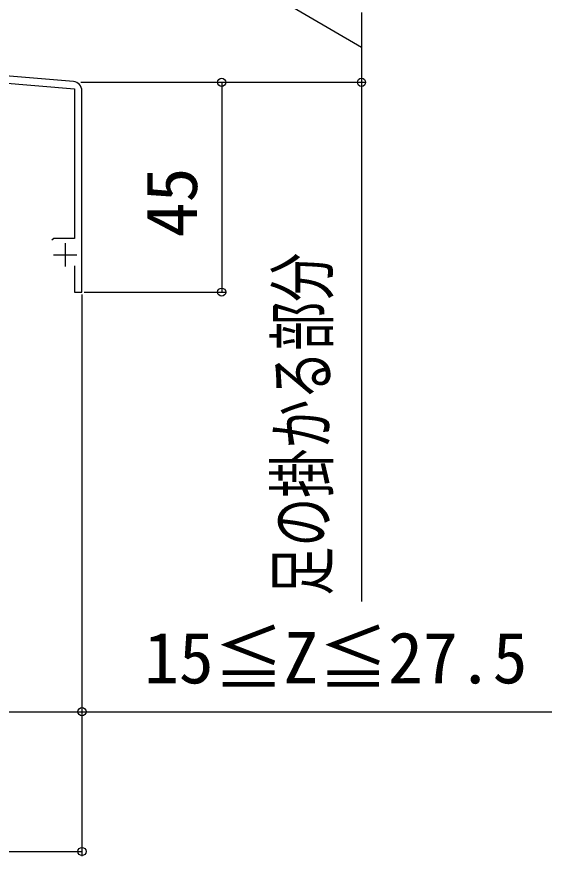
# Model space of a CAD drawing. Units: millimetres, scale not verified. Extents: x -875 to 875, y -1300 to 1292.
# Drawn here: x -514 to -400.8, y -75.6 to 104.5 of the extents above; entities that cross this region are included whole.
import ezdxf
from ezdxf.enums import TextEntityAlignment as Align

# ---------------------------------------------------------------- set-up
doc = ezdxf.new("R2010")
doc.units = ezdxf.units.MM
doc.header["$LTSCALE"] = 8
doc.layers.add('0-2_YKK_11', color=7, linetype='Continuous')
doc.layers.add('0-5_YKK_D', color=6, linetype='Continuous')
doc.styles.add('ＭＳ ゴシック', font='')
doc.styles.get('ＭＳ ゴシック').set_extended_font_data('MS Gothic')

msp = doc.modelspace()

# ---------------------------------------------------------------- linework, layer by layer
at = {"layer": '0-2_YKK_11'}
for p, q in [((-501.834, 90.556), (-664.354, 104.1)), ((-503.6, 55.904), (-503.6, 50.904)), ((-506.1, 53.404), (-501.1, 53.404))]:
    msp.add_line(p, q, dxfattribs=at)
for points in [[(-664.478, 102.605), (-600.457, 97.27), (-600.264, 97.374), (-599.716, 97.328), (-599.543, 97.194), (-501.6, 89.032), (-501.6, 56.904), (-506.016, 56.904), (-506.499, 56.533)], [(-501.6, 51.004), (-501.6, 45.404), (-500, 45.404), (-500, 88.563)]]:
    msp.add_lwpolyline(points, dxfattribs=at)
msp.add_arc((-502, 88.563), 2, 360, 85.23635, dxfattribs=at)
at = {"layer": '0-5_YKK_D'}
for p, q in [((-440, 105.404), (-440, 90.404)), ((-500.217, 90.404), (-469, 90.404)), ((-500.217, 90.404), (-439, 90.404)), ((-500.217, 90.404), (-439, 90.404)), ((-470, 90.404), (-470, 45.404)), ((-440, 90.404), (-440, -20.947)), ((-499.5, 45.404), (-469, 45.404)), ((-500, 44.904), (-500, -45.596)), ((-500, 44.904), (-500, -75.596)), ((-700, -74.596), (-500, -74.596))]:
    msp.add_line(p, q, dxfattribs=at)
for points in [[(-440, 97.904), (-470, 115.418), (-470, 137.827)], [(-517.5, -44.596), (-500, -44.596), (-370.816, -44.596)]]:
    msp.add_lwpolyline(points, dxfattribs=at)
for centre in [(-470, 90.404), (-440, 90.404), (-440, 90.404), (-470, 45.404), (-500, -44.596), (-500, -74.596)]:
    msp.add_circle(centre, 0.875, dxfattribs=at)

# ---------------------------------------------------------------- texts
at = {"layer": '0-5_YKK_D', "style": 'ＭＳ ゴシック'}
msp.add_text('45', height=11, rotation=90, dxfattribs=at).set_placement((-472, 57.165), align=Align.BOTTOM_LEFT)
at = {"layer": '0-5_YKK_D', "style": 'ＭＳ ゴシック', "width": 0.7}
msp.add_text('足の掛かる部分', height=11, rotation=90, dxfattribs=at).set_placement((-443.96, -19.701), align=Align.BOTTOM_LEFT)
at = {"layer": '0-5_YKK_D', "style": 'ＭＳ ゴシック'}
msp.add_text('15≦Z≦27.5', height=11, dxfattribs=at).set_placement((-486.68, -41.829), align=Align.BOTTOM_LEFT)

doc.saveas('drawing.dxf')
